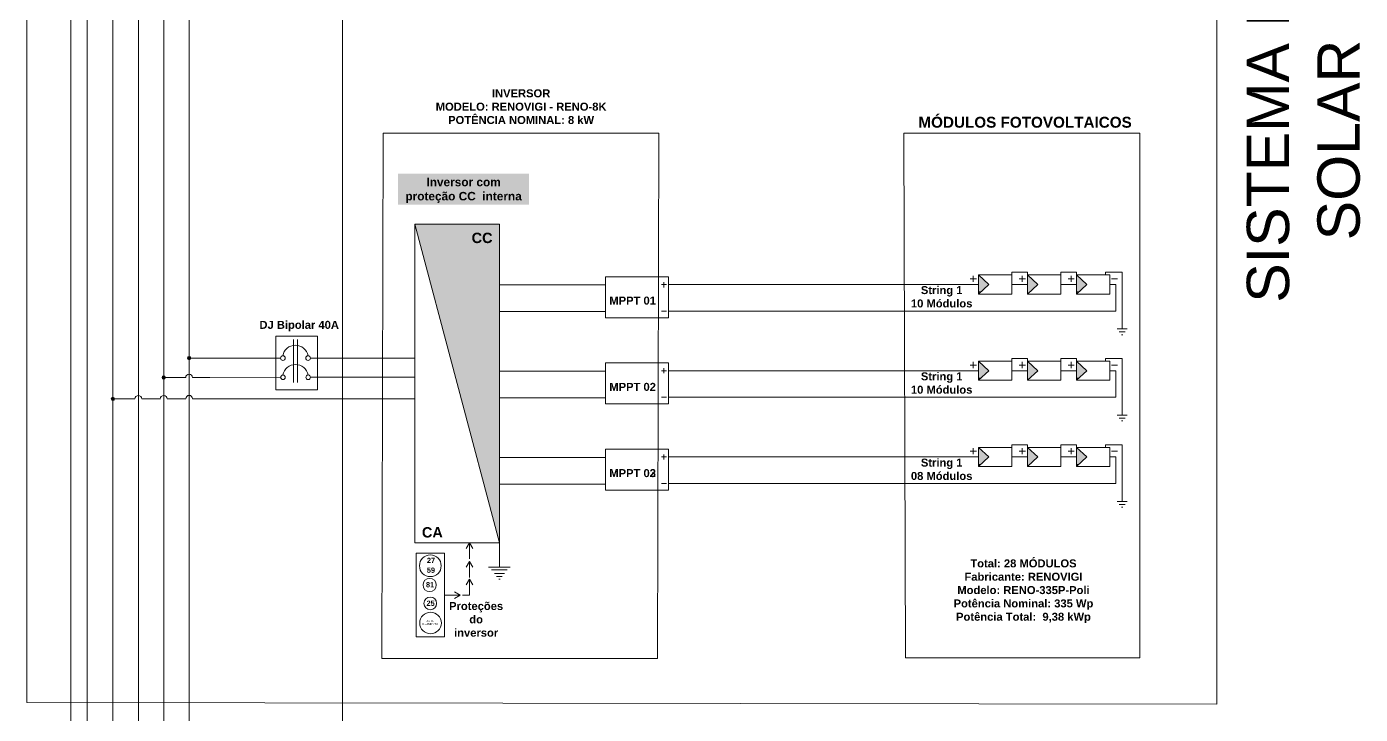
# Model space of a CAD drawing. Header units: millimetres. Extents: x 3949 to 5923, y -1989 to -943.
# Drawn here: x 5155.6 to 5234.3, y -1874.1 to -1833.5 of the extents above; entities that cross this region are included whole.
import ezdxf

# ---------------------------------------------------------------- set-up
doc = ezdxf.new("R2010")
doc.units = ezdxf.units.MM
doc.linetypes.add('ACAD_ISO03W100', pattern=[30, 12, -18])
doc.layers.add('DESENHO', color=7, linetype='Continuous', lineweight=0)
doc.styles.add('Annotative', font='arial.ttf')
doc.styles.add('PDF Arial', font='arial.ttf')
doc.styles.get("Standard").update_dxf_attribs({"font": 'arial.ttf'})
pattern_1 = [(0, (1346.292, -2428.9236), (0, 6.985), [5.08, -1.905]), (90, (1346.292, -2428.9236), (-6.985, 4e-16), [5.08, -1.905])]
pattern_2 = [(0, (1346.292, -2434.0155), (0, 6.985), [5.08, -1.905]), (90, (1346.292, -2434.0155), (-6.985, 4e-16), [5.08, -1.905])]
pattern_3 = [(0, (1346.292, -2439.107), (0, 6.985), [5.08, -1.905]), (90, (1346.292, -2439.107), (-6.985, 4e-16), [5.08, -1.905])]

msp = doc.modelspace()

# ---------------------------------------------------------------- hatches: boundary and pattern name
at = {"layer": 'DESENHO', "lineweight": 0}
h = msp.add_hatch(color=256, dxfattribs=at)
h.dxf.hatch_style = 1
h.paths.add_polyline_path([(5183.526, -1845.151), (5178.534, -1845.151), (5183.526, -1863.975)])
h.paths.add_polyline_path([(5181.777, -1846.61), (5183.318, -1846.61), (5183.318, -1845.348), (5181.777, -1845.348)], flags=24)
h = msp.add_hatch(color=256, dxfattribs=at)
h.dxf.hatch_style = 1
h.paths.add_polyline_path([(5183.526, -1845.151), (5178.534, -1845.151), (5183.526, -1863.975)])
h.paths.add_polyline_path([(5181.777, -1846.61), (5183.318, -1846.61), (5183.318, -1845.348), (5181.777, -1845.348)], flags=24)
h = msp.add_hatch(dxfattribs=at)
h.set_pattern_fill('ANGLE')
h.set_pattern_definition(pattern_1)
h.paths.add_polyline_path([(5217.579, -1849.283), (5218.205, -1848.72), (5217.579, -1848.157)])
h.paths.add_polyline_path([(5214.7, -1849.283), (5215.311, -1848.72), (5214.7, -1848.157)])
h.paths.add_polyline_path([(5211.806, -1849.283), (5212.417, -1848.72), (5211.806, -1848.157)])
h = msp.add_hatch(color=7, dxfattribs=at)
h.dxf.hatch_style = 1
h.paths.add_polyline_path([(5211.806, -1849.283), (5212.417, -1848.72), (5211.806, -1848.157)])
h.paths.add_polyline_path([(5214.7, -1849.283), (5215.311, -1848.72), (5214.7, -1848.157)])
h.paths.add_polyline_path([(5217.579, -1849.283), (5218.205, -1848.72), (5217.579, -1848.157)])
h = msp.add_hatch(dxfattribs=at)
h.set_pattern_fill('ANGLE')
h.set_pattern_definition(pattern_1)
h.paths.add_polyline_path([(5217.579, -1849.283), (5218.205, -1848.72), (5217.579, -1848.157)])
h.paths.add_polyline_path([(5214.7, -1849.283), (5215.311, -1848.72), (5214.7, -1848.157)])
h.paths.add_polyline_path([(5211.806, -1849.283), (5212.417, -1848.72), (5211.806, -1848.157)])
h = msp.add_hatch(color=7, dxfattribs=at)
h.dxf.hatch_style = 1
h.paths.add_polyline_path([(5211.806, -1849.283), (5212.417, -1848.72), (5211.806, -1848.157)])
h.paths.add_polyline_path([(5214.7, -1849.283), (5215.311, -1848.72), (5214.7, -1848.157)])
h.paths.add_polyline_path([(5217.579, -1849.283), (5218.205, -1848.72), (5217.579, -1848.157)])
h = msp.add_hatch(color=256, dxfattribs=at)
h.dxf.hatch_style = 1
h.paths.add_polyline_path([(5165.315, -1853.068, 1), (5165.117, -1853.068, 1)])
h = msp.add_hatch(dxfattribs=at)
h.set_pattern_fill('ANGLE')
h.set_pattern_definition(pattern_2)
h.paths.add_polyline_path([(5217.579, -1854.375), (5218.205, -1853.812), (5217.579, -1853.249)])
h.paths.add_polyline_path([(5214.7, -1854.375), (5215.311, -1853.812), (5214.7, -1853.249)])
h.paths.add_polyline_path([(5211.806, -1854.375), (5212.417, -1853.812), (5211.806, -1853.249)])
h = msp.add_hatch(color=7, dxfattribs=at)
h.dxf.hatch_style = 1
h.paths.add_polyline_path([(5211.806, -1854.375), (5212.417, -1853.812), (5211.806, -1853.249)])
h.paths.add_polyline_path([(5214.7, -1854.375), (5215.311, -1853.812), (5214.7, -1853.249)])
h.paths.add_polyline_path([(5217.579, -1854.375), (5218.205, -1853.812), (5217.579, -1853.249)])
h = msp.add_hatch(dxfattribs=at)
h.set_pattern_fill('ANGLE')
h.set_pattern_definition(pattern_2)
h.paths.add_polyline_path([(5217.579, -1854.375), (5218.205, -1853.812), (5217.579, -1853.249)])
h.paths.add_polyline_path([(5214.7, -1854.375), (5215.311, -1853.812), (5214.7, -1853.249)])
h.paths.add_polyline_path([(5211.806, -1854.375), (5212.417, -1853.812), (5211.806, -1853.249)])
h = msp.add_hatch(color=7, dxfattribs=at)
h.dxf.hatch_style = 1
h.paths.add_polyline_path([(5211.806, -1854.375), (5212.417, -1853.812), (5211.806, -1853.249)])
h.paths.add_polyline_path([(5214.7, -1854.375), (5215.311, -1853.812), (5214.7, -1853.249)])
h.paths.add_polyline_path([(5217.579, -1854.375), (5218.205, -1853.812), (5217.579, -1853.249)])
h = msp.add_hatch(color=256, dxfattribs=at)
h.dxf.hatch_style = 1
h.paths.add_polyline_path([(5163.812, -1854.211, 1), (5163.613, -1854.211, 1)])
h = msp.add_hatch(color=3, dxfattribs=at)
h.dxf.hatch_style = 1
h.paths.add_polyline_path([(5160.816, -1855.476, 1), (5160.617, -1855.476, 1)])
h = msp.add_hatch(dxfattribs=at)
h.set_pattern_fill('ANGLE')
h.set_pattern_definition(pattern_3)
h.paths.add_polyline_path([(5217.579, -1859.467), (5218.205, -1858.903), (5217.579, -1858.34)])
h.paths.add_polyline_path([(5214.7, -1859.467), (5215.311, -1858.903), (5214.7, -1858.34)])
h.paths.add_polyline_path([(5211.806, -1859.467), (5212.417, -1858.903), (5211.806, -1858.34)])
h = msp.add_hatch(color=7, dxfattribs=at)
h.dxf.hatch_style = 1
h.paths.add_polyline_path([(5211.806, -1859.467), (5212.417, -1858.903), (5211.806, -1858.34)])
h.paths.add_polyline_path([(5214.7, -1859.467), (5215.311, -1858.903), (5214.7, -1858.34)])
h.paths.add_polyline_path([(5217.579, -1859.467), (5218.205, -1858.903), (5217.579, -1858.34)])
h = msp.add_hatch(dxfattribs=at)
h.set_pattern_fill('ANGLE')
h.set_pattern_definition(pattern_3)
h.paths.add_polyline_path([(5217.579, -1859.467), (5218.205, -1858.903), (5217.579, -1858.34)])
h.paths.add_polyline_path([(5214.7, -1859.467), (5215.311, -1858.903), (5214.7, -1858.34)])
h.paths.add_polyline_path([(5211.806, -1859.467), (5212.417, -1858.903), (5211.806, -1858.34)])
h = msp.add_hatch(color=7, dxfattribs=at)
h.dxf.hatch_style = 1
h.paths.add_polyline_path([(5211.806, -1859.467), (5212.417, -1858.903), (5211.806, -1858.34)])
h.paths.add_polyline_path([(5214.7, -1859.467), (5215.311, -1858.903), (5214.7, -1858.34)])
h.paths.add_polyline_path([(5217.579, -1859.467), (5218.205, -1858.903), (5217.579, -1858.34)])

# ---------------------------------------------------------------- linework, layer by layer
for p, q in [((5162.216, -1777.757, -330.515), (5162.216, -1962.854, -330.515)), ((5163.716, -1778.956, -330.515), (5163.716, -1962.854, -330.515)), ((5165.216, -1780.092, -330.515), (5165.216, -1962.854, -330.515)), ((5213.762, -1848.72, -330.515), (5214.7, -1848.72, -330.515)), ((5213.762, -1848.72, -330.515), (5214.7, -1848.72, -330.515)), ((5216.656, -1848.72, -330.515), (5217.579, -1848.72, -330.515)), ((5216.656, -1848.72, -330.515), (5217.579, -1848.72, -330.515)), ((5219.55, -1848.72, -330.515), (5219.911, -1848.72, -330.515)), ((5219.911, -1848.72, -330.515), (5219.55, -1848.72, -330.515)), ((5219.55, -1848.72, -330.515), (5219.911, -1848.72, -330.515)), ((5219.911, -1848.72, -330.515), (5219.55, -1848.72, -330.515)), ((5219.911, -1848.72, -330.515), (5219.911, -1850.29, -330.515)), ((5219.911, -1848.72, -330.515), (5219.911, -1850.29, -330.515)), ((5189.783, -1850.319, -330.515), (5183.526, -1850.317, -330.515)), ((5189.783, -1850.319, -330.515), (5183.526, -1850.317, -330.515)), ((5193.515, -1850.29, -330.515), (5219.911, -1850.29, -330.515)), ((5193.515, -1850.29, -330.515), (5219.911, -1850.29, -330.515)), ((5171.373, -1854.497, -330.515), (5171.373, -1851.965, -330.515)), ((5171.602, -1854.497, -330.515), (5171.602, -1851.965, -330.515)), ((5166.438, -1853.063, -330.515), (5170.612, -1853.063, -330.515)), ((5172.372, -1853.063, -330.515), (5178.534, -1853.063, -330.515)), ((5163.812, -1854.211, -330.515), (5163.712, -1854.211, -330.515)), ((5166.436, -1854.211, -330.515), (5170.617, -1854.2, -330.515)), ((5172.377, -1854.2, -330.515), (5178.534, -1854.2, -330.515)), ((5213.762, -1853.812, -330.515), (5214.7, -1853.812, -330.515)), ((5213.762, -1853.812, -330.515), (5214.7, -1853.812, -330.515)), ((5216.656, -1853.812, -330.515), (5217.579, -1853.812, -330.515)), ((5216.656, -1853.812, -330.515), (5217.579, -1853.812, -330.515)), ((5219.55, -1853.812, -330.515), (5219.911, -1853.812, -330.515)), ((5219.911, -1853.812, -330.515), (5219.55, -1853.812, -330.515)), ((5219.55, -1853.812, -330.515), (5219.911, -1853.812, -330.515)), ((5219.911, -1853.812, -330.515), (5219.55, -1853.812, -330.515)), ((5219.911, -1853.812, -330.515), (5219.911, -1855.382, -330.515)), ((5219.911, -1853.812, -330.515), (5219.911, -1855.382, -330.515)), ((5189.783, -1855.41, -330.515), (5183.526, -1855.408, -330.515)), ((5189.783, -1855.41, -330.515), (5183.526, -1855.408, -330.515)), ((5193.515, -1855.382, -330.515), (5219.911, -1855.382, -330.515)), ((5193.515, -1855.382, -330.515), (5219.911, -1855.382, -330.515)), ((5213.762, -1858.903, -330.515), (5214.7, -1858.903, -330.515)), ((5213.762, -1858.903, -330.515), (5214.7, -1858.903, -330.515)), ((5216.656, -1858.903, -330.515), (5217.579, -1858.903, -330.515)), ((5216.656, -1858.903, -330.515), (5217.579, -1858.903, -330.515)), ((5219.55, -1858.903, -330.515), (5219.911, -1858.903, -330.515)), ((5219.911, -1858.903, -330.515), (5219.55, -1858.903, -330.515)), ((5219.55, -1858.903, -330.515), (5219.911, -1858.903, -330.515)), ((5219.911, -1858.903, -330.515), (5219.55, -1858.903, -330.515)), ((5219.911, -1858.903, -330.515), (5219.911, -1860.474, -330.515)), ((5219.911, -1858.903, -330.515), (5219.911, -1860.474, -330.515)), ((5189.783, -1860.502, -330.515), (5183.526, -1860.5, -330.515)), ((5189.783, -1860.502, -330.515), (5183.526, -1860.5, -330.515)), ((5193.515, -1860.474, -330.515), (5219.911, -1860.474, -330.515)), ((5193.515, -1860.474, -330.515), (5219.911, -1860.474, -330.515)), ((5181.756, -1863.975, -330.515), (5181.562, -1864.311, -330.515)), ((5181.756, -1864.914, -330.515), (5181.756, -1863.975, -330.515)), ((5181.756, -1863.975, -330.515), (5181.95, -1864.311, -330.515)), ((5181.756, -1865.075, -330.515), (5181.562, -1865.411, -330.515)), ((5181.756, -1866.014, -330.515), (5181.756, -1865.075, -330.515)), ((5181.756, -1865.075, -330.515), (5181.95, -1865.411, -330.515)), ((5181.756, -1866.116, -330.515), (5181.562, -1866.452, -330.515)), ((5181.756, -1867.056, -330.515), (5181.756, -1866.116, -330.515)), ((5181.756, -1866.116, -330.515), (5181.95, -1866.452, -330.515)), ((5180.28, -1867.056, -330.515), (5180.28, -1867.056, -330.515)), ((5180.28, -1867.056, -330.515), (5181.219, -1867.056, -330.515)), ((5181.219, -1867.056, -330.515), (5180.883, -1866.862, -330.515)), ((5181.219, -1867.056, -330.515), (5180.883, -1867.25, -330.515)), ((5181.756, -1867.056, -330.515), (5181.346, -1867.056, -330.515))]:
    msp.add_line(p, q, dxfattribs=at)
at = {"layer": 'DESENHO', "color": 3, "lineweight": 0}
for p, q in [((5160.717, -1783.161), (5160.717, -1962.854, -1716.446)), ((5220.239, -1851.685, -330.515), (5220.324, -1851.685, -330.515)), ((5220.239, -1851.685, -330.515), (5220.324, -1851.685, -330.515)), ((5162.018, -1855.471, -330.515), (5160.717, -1855.476, -912.945)), ((5163.514, -1855.471, -330.515), (5162.415, -1855.476, -912.945)), ((5163.911, -1855.471, -330.515), (5165.014, -1855.466, -330.515)), ((5165.411, -1855.466, -330.515), (5178.534, -1855.466, -330.515)), ((5220.239, -1856.777, -330.515), (5220.324, -1856.777, -330.515)), ((5220.239, -1856.777, -330.515), (5220.324, -1856.777, -330.515)), ((5220.239, -1861.868, -330.515), (5220.324, -1861.868, -330.515)), ((5220.239, -1861.868, -330.515), (5220.324, -1861.868, -330.515)), ((5183.526, -1865.399, -330.515), (5183.526, -1863.975, -330.515)), ((5183.483, -1866.121, -330.515), (5183.568, -1866.121, -330.515))]:
    msp.add_line(p, q, dxfattribs=at)
at = {"layer": 'DESENHO', "color": 5, "lineweight": 0}
msp.add_line((5159.2, -1789.248), (5159.2, -1907.024, -4305.417), dxfattribs=at)
at = {"layer": 'DESENHO', "color": 1, "lineweight": 0}
for p, q in [((5189.783, -1848.748, -330.515), (5183.526, -1848.746, -330.515)), ((5189.783, -1848.748, -330.515), (5183.526, -1848.746, -330.515)), ((5193.509, -1848.72, -330.515), (5211.806, -1848.72, -330.515)), ((5193.509, -1848.72, -330.515), (5211.806, -1848.72, -330.515)), ((5189.783, -1853.84, -330.515), (5183.526, -1853.838, -330.515)), ((5189.783, -1853.84, -330.515), (5183.526, -1853.838, -330.515)), ((5193.509, -1853.812, -330.515), (5211.806, -1853.812, -330.515)), ((5193.509, -1853.812, -330.515), (5211.806, -1853.812, -330.515)), ((5189.783, -1858.932, -330.515), (5183.526, -1858.929, -330.515)), ((5189.783, -1858.932, -330.515), (5183.526, -1858.929, -330.515)), ((5193.509, -1858.903, -330.515), (5211.806, -1858.903, -330.515)), ((5193.509, -1858.903, -330.515), (5211.806, -1858.903, -330.515))]:
    msp.add_line(p, q, dxfattribs=at)
at = {"layer": 'DESENHO'}
for p, q in [((5166.438, -1853.063, -330.515), (5165.135, -1853.068, -330.515)), ((5165.411, -1854.21, -330.515), (5166.436, -1854.211, -330.515))]:
    msp.add_line(p, q, dxfattribs=at)
at = {"layer": 'DESENHO', "linetype": 'ACAD_ISO03W100', "lineweight": 0}
msp.add_line((5163.712, -1854.211, -330.515), (5165.013, -1854.211, -330.515), dxfattribs=at)
at = {"layer": 'DESENHO', "color": 11, "true_color": 0xf27172}
msp.add_lwpolyline([(5155.625, -1789.767), (5225.862, -1789.869), (5225.862, -1873.499), (5155.625, -1873.397)], close=True, dxfattribs=at)
at = {"layer": 'DESENHO'}
msp.add_lwpolyline([(5174.269, -1797.908), (5158.227, -1797.908), (5158.227, -1962.854), (5174.269, -1962.854)], close=True, dxfattribs=at)
at = {"layer": 'DESENHO', "lineweight": 0, "elevation": -330.515}
for points in [[(5192.867, -1870.799), (5176.595, -1870.799), (5176.67, -1839.785), (5192.942, -1839.785)], [(5192.867, -1870.799), (5176.595, -1870.799), (5176.67, -1839.785), (5192.942, -1839.785)], [(5221.328, -1839.785), (5207.403, -1839.785), (5207.496, -1870.766), (5221.328, -1870.766)], [(5221.328, -1839.785), (5207.403, -1839.785), (5207.496, -1870.766), (5221.328, -1870.766)], [(5183.526, -1845.151), (5178.534, -1845.151), (5178.534, -1863.975), (5183.526, -1863.975)], [(5183.526, -1845.151), (5178.534, -1845.151), (5178.534, -1863.975), (5183.526, -1863.975)], [(5213.762, -1849.283), (5211.806, -1849.283), (5211.806, -1848.157), (5213.762, -1848.157)], [(5213.762, -1849.283), (5211.806, -1849.283), (5211.806, -1848.157), (5213.762, -1848.157)], [(5216.656, -1849.283), (5214.7, -1849.283), (5214.7, -1848.157), (5216.656, -1848.157)], [(5216.656, -1849.283), (5214.7, -1849.283), (5214.7, -1848.157), (5216.656, -1848.157)], [(5219.55, -1849.283), (5217.579, -1849.283), (5217.579, -1848.157), (5219.55, -1848.157)], [(5219.55, -1849.283), (5217.579, -1849.283), (5217.579, -1848.157), (5219.55, -1848.157)], [(5193.509, -1848.264), (5189.783, -1848.264), (5189.783, -1850.682), (5193.509, -1850.682)], [(5193.509, -1848.264), (5189.783, -1848.264), (5189.783, -1850.682), (5193.509, -1850.682)], [(5193.509, -1853.355), (5189.783, -1853.355), (5189.783, -1855.773), (5193.509, -1855.773)], [(5193.509, -1853.355), (5189.783, -1853.355), (5189.783, -1855.773), (5193.509, -1855.773)], [(5213.762, -1854.375), (5211.806, -1854.375), (5211.806, -1853.249), (5213.762, -1853.249)], [(5213.762, -1854.375), (5211.806, -1854.375), (5211.806, -1853.249), (5213.762, -1853.249)], [(5216.656, -1854.375), (5214.7, -1854.375), (5214.7, -1853.249), (5216.656, -1853.249)], [(5216.656, -1854.375), (5214.7, -1854.375), (5214.7, -1853.249), (5216.656, -1853.249)], [(5219.55, -1854.375), (5217.579, -1854.375), (5217.579, -1853.249), (5219.55, -1853.249)], [(5219.55, -1854.375), (5217.579, -1854.375), (5217.579, -1853.249), (5219.55, -1853.249)], [(5213.762, -1859.467), (5211.806, -1859.467), (5211.806, -1858.34), (5213.762, -1858.34)], [(5213.762, -1859.467), (5211.806, -1859.467), (5211.806, -1858.34), (5213.762, -1858.34)], [(5216.656, -1859.467), (5214.7, -1859.467), (5214.7, -1858.34), (5216.656, -1858.34)], [(5216.656, -1859.467), (5214.7, -1859.467), (5214.7, -1858.34), (5216.656, -1858.34)], [(5219.55, -1859.467), (5217.579, -1859.467), (5217.579, -1858.34), (5219.55, -1858.34)], [(5219.55, -1859.467), (5217.579, -1859.467), (5217.579, -1858.34), (5219.55, -1858.34)], [(5193.509, -1858.447), (5189.783, -1858.447), (5189.783, -1860.865), (5193.509, -1860.865)], [(5193.509, -1858.447), (5189.783, -1858.447), (5189.783, -1860.865), (5193.509, -1860.865)], [(5180.28, -1864.589), (5178.611, -1864.589), (5178.611, -1869.517), (5180.28, -1869.517)]]:
    msp.add_lwpolyline(points, close=True, dxfattribs=at)
for points in [[(5183.526, -1863.975), (5178.534, -1845.151), (5178.534, -1863.975)], [(5183.526, -1863.975), (5178.534, -1845.151), (5178.534, -1863.975)], [(5211.806, -1849.283), (5212.417, -1848.72), (5211.806, -1848.157)], [(5211.806, -1849.283), (5212.417, -1848.72), (5211.806, -1848.157)], [(5214.7, -1849.283), (5215.311, -1848.72), (5214.7, -1848.157)], [(5214.7, -1849.283), (5215.311, -1848.72), (5214.7, -1848.157)], [(5217.579, -1849.283), (5218.205, -1848.72), (5217.579, -1848.157)], [(5217.579, -1849.283), (5218.205, -1848.72), (5217.579, -1848.157)], [(5211.316, -1848.382), (5211.676, -1848.382)], [(5211.316, -1848.382), (5211.676, -1848.382)], [(5211.496, -1848.202), (5211.496, -1848.562)], [(5211.496, -1848.202), (5211.496, -1848.562)], [(5213.762, -1848.72), (5214.7, -1848.72)], [(5213.762, -1848.72), (5214.7, -1848.72)], [(5214.21, -1848.382), (5214.57, -1848.382)], [(5214.21, -1848.382), (5214.57, -1848.382)], [(5214.39, -1848.202), (5214.39, -1848.562)], [(5214.39, -1848.202), (5214.39, -1848.562)], [(5216.656, -1848.72), (5217.579, -1848.72)], [(5216.656, -1848.72), (5217.579, -1848.72)], [(5217.088, -1848.382), (5217.449, -1848.382)], [(5217.088, -1848.382), (5217.449, -1848.382)], [(5217.268, -1848.202), (5217.268, -1848.562)], [(5217.268, -1848.202), (5217.268, -1848.562)], [(5219.655, -1848.382), (5220.015, -1848.382)], [(5219.655, -1848.382), (5220.015, -1848.382)], [(5193.381, -1850.29), (5193.084, -1850.29)], [(5193.381, -1850.29), (5193.084, -1850.29)], [(5211.316, -1853.474), (5211.676, -1853.474)], [(5211.316, -1853.474), (5211.676, -1853.474)], [(5211.496, -1853.294), (5211.496, -1853.654)], [(5211.496, -1853.294), (5211.496, -1853.654)], [(5211.806, -1854.375), (5212.417, -1853.812), (5211.806, -1853.249)], [(5211.806, -1854.375), (5212.417, -1853.812), (5211.806, -1853.249)], [(5214.21, -1853.474), (5214.57, -1853.474)], [(5214.21, -1853.474), (5214.57, -1853.474)], [(5214.39, -1853.294), (5214.39, -1853.654)], [(5214.39, -1853.294), (5214.39, -1853.654)], [(5214.7, -1854.375), (5215.311, -1853.812), (5214.7, -1853.249)], [(5214.7, -1854.375), (5215.311, -1853.812), (5214.7, -1853.249)], [(5217.088, -1853.474), (5217.449, -1853.474)], [(5217.088, -1853.474), (5217.449, -1853.474)], [(5217.268, -1853.294), (5217.268, -1853.654)], [(5217.268, -1853.294), (5217.268, -1853.654)], [(5217.579, -1854.375), (5218.205, -1853.812), (5217.579, -1853.249)], [(5217.579, -1854.375), (5218.205, -1853.812), (5217.579, -1853.249)], [(5219.655, -1853.474), (5220.015, -1853.474)], [(5219.655, -1853.474), (5220.015, -1853.474)], [(5213.762, -1853.812), (5214.7, -1853.812)], [(5213.762, -1853.812), (5214.7, -1853.812)], [(5216.656, -1853.812), (5217.579, -1853.812)], [(5216.656, -1853.812), (5217.579, -1853.812)], [(5193.381, -1855.382), (5193.084, -1855.382)], [(5193.381, -1855.382), (5193.084, -1855.382)], [(5211.496, -1858.385), (5211.496, -1858.746)], [(5211.496, -1858.385), (5211.496, -1858.746)], [(5211.806, -1859.467), (5212.417, -1858.903), (5211.806, -1858.34)], [(5211.806, -1859.467), (5212.417, -1858.903), (5211.806, -1858.34)], [(5214.39, -1858.385), (5214.39, -1858.746)], [(5214.39, -1858.385), (5214.39, -1858.746)], [(5214.7, -1859.467), (5215.311, -1858.903), (5214.7, -1858.34)], [(5214.7, -1859.467), (5215.311, -1858.903), (5214.7, -1858.34)], [(5217.268, -1858.385), (5217.268, -1858.746)], [(5217.268, -1858.385), (5217.268, -1858.746)], [(5217.579, -1859.467), (5218.205, -1858.903), (5217.579, -1858.34)], [(5217.579, -1859.467), (5218.205, -1858.903), (5217.579, -1858.34)], [(5211.316, -1858.566), (5211.676, -1858.566)], [(5211.316, -1858.566), (5211.676, -1858.566)], [(5213.762, -1858.903), (5214.7, -1858.903)], [(5213.762, -1858.903), (5214.7, -1858.903)], [(5214.21, -1858.566), (5214.57, -1858.566)], [(5214.21, -1858.566), (5214.57, -1858.566)], [(5216.656, -1858.903), (5217.579, -1858.903)], [(5216.656, -1858.903), (5217.579, -1858.903)], [(5217.088, -1858.566), (5217.449, -1858.566)], [(5217.088, -1858.566), (5217.449, -1858.566)], [(5219.655, -1858.566), (5220.015, -1858.566)], [(5219.655, -1858.566), (5220.015, -1858.566)], [(5193.381, -1860.474), (5193.084, -1860.474)], [(5193.381, -1860.474), (5193.084, -1860.474)]]:
    msp.add_lwpolyline(points, dxfattribs=at)
at = {"layer": 'DESENHO', "color": 3, "lineweight": 0, "elevation": -330.515}
for points in [[(5214.7, -1848.157), (5214.7, -1848), (5213.762, -1848), (5213.762, -1848.157)], [(5214.7, -1848.157), (5214.7, -1848), (5213.762, -1848), (5213.762, -1848.157)], [(5217.579, -1848.157), (5217.579, -1848), (5216.656, -1848), (5216.656, -1848.157)], [(5217.579, -1848.157), (5217.579, -1848), (5216.656, -1848), (5216.656, -1848.157)], [(5219.303, -1848), (5219.303, -1848), (5220.281, -1848), (5220.281, -1851.345)], [(5219.303, -1848), (5219.303, -1848), (5219.303, -1848), (5219.303, -1848.157)], [(5219.303, -1848), (5219.303, -1848), (5220.281, -1848), (5220.281, -1851.345)], [(5219.303, -1848), (5219.303, -1848), (5219.303, -1848), (5219.303, -1848.157)], [(5219.984, -1851.345), (5220.281, -1851.345), (5220.578, -1851.345)], [(5219.984, -1851.345), (5220.281, -1851.345), (5220.578, -1851.345)], [(5220.111, -1851.515), (5220.281, -1851.515), (5220.451, -1851.515)], [(5220.111, -1851.515), (5220.281, -1851.515), (5220.451, -1851.515)], [(5214.7, -1853.249), (5214.7, -1853.092), (5213.762, -1853.092), (5213.762, -1853.249)], [(5214.7, -1853.249), (5214.7, -1853.092), (5213.762, -1853.092), (5213.762, -1853.249)], [(5217.579, -1853.249), (5217.579, -1853.092), (5216.656, -1853.092), (5216.656, -1853.249)], [(5217.579, -1853.249), (5217.579, -1853.092), (5216.656, -1853.092), (5216.656, -1853.249)], [(5219.303, -1853.092), (5219.303, -1853.092), (5220.281, -1853.092), (5220.281, -1856.437)], [(5219.303, -1853.092), (5219.303, -1853.092), (5219.303, -1853.092), (5219.303, -1853.249)], [(5219.303, -1853.092), (5219.303, -1853.092), (5220.281, -1853.092), (5220.281, -1856.437)], [(5219.303, -1853.092), (5219.303, -1853.092), (5219.303, -1853.092), (5219.303, -1853.249)], [(5219.984, -1856.437), (5220.281, -1856.437), (5220.578, -1856.437)], [(5219.984, -1856.437), (5220.281, -1856.437), (5220.578, -1856.437)], [(5220.111, -1856.607), (5220.281, -1856.607), (5220.451, -1856.607)], [(5220.111, -1856.607), (5220.281, -1856.607), (5220.451, -1856.607)], [(5214.7, -1858.34), (5214.7, -1858.184), (5213.762, -1858.184), (5213.762, -1858.34)], [(5214.7, -1858.34), (5214.7, -1858.184), (5213.762, -1858.184), (5213.762, -1858.34)], [(5217.579, -1858.34), (5217.579, -1858.184), (5216.656, -1858.184), (5216.656, -1858.34)], [(5217.579, -1858.34), (5217.579, -1858.184), (5216.656, -1858.184), (5216.656, -1858.34)], [(5219.303, -1858.184), (5219.303, -1858.184), (5220.281, -1858.184), (5220.281, -1861.529)], [(5219.303, -1858.184), (5219.303, -1858.184), (5219.303, -1858.184), (5219.303, -1858.34)], [(5219.303, -1858.184), (5219.303, -1858.184), (5220.281, -1858.184), (5220.281, -1861.529)], [(5219.303, -1858.184), (5219.303, -1858.184), (5219.303, -1858.184), (5219.303, -1858.34)], [(5219.984, -1861.529), (5220.281, -1861.529), (5220.578, -1861.529)], [(5219.984, -1861.529), (5220.281, -1861.529), (5220.578, -1861.529)], [(5220.111, -1861.698), (5220.281, -1861.698), (5220.451, -1861.698)], [(5220.111, -1861.698), (5220.281, -1861.698), (5220.451, -1861.698)], [(5184.162, -1865.399), (5182.889, -1865.399)], [(5183.059, -1865.569), (5183.526, -1865.569), (5183.993, -1865.569)], [(5183.229, -1865.781), (5183.526, -1865.781), (5183.823, -1865.781)], [(5183.356, -1865.951), (5183.526, -1865.951), (5183.695, -1865.951)]]:
    msp.add_lwpolyline(points, dxfattribs=at)
at = {"layer": 'DESENHO', "color": 1, "lineweight": 0, "elevation": -330.515}
for points in [[(5193.381, -1848.72), (5193.084, -1848.72)], [(5193.381, -1848.72), (5193.084, -1848.72)], [(5193.233, -1848.89), (5193.233, -1848.593)], [(5193.233, -1848.89), (5193.233, -1848.593)], [(5193.233, -1853.96), (5193.233, -1853.663)], [(5193.233, -1853.96), (5193.233, -1853.663)], [(5193.381, -1853.811), (5193.084, -1853.811)], [(5193.381, -1853.811), (5193.084, -1853.811)], [(5193.381, -1858.903), (5193.084, -1858.903)], [(5193.381, -1858.903), (5193.084, -1858.903)], [(5193.233, -1859.052), (5193.233, -1858.755)], [(5193.233, -1859.052), (5193.233, -1858.755)]]:
    msp.add_lwpolyline(points, dxfattribs=at)
at = {"layer": 'DESENHO', "elevation": -330.515}
msp.add_lwpolyline([(5170.327, -1851.772), (5172.793, -1851.772), (5172.793, -1854.935), (5170.327, -1854.935)], close=True, dxfattribs=at)
at = {"layer": 'DESENHO', "lineweight": 0}
for centre, radius in [((5165.216, -1853.068, -330.515), 0.0994), ((5170.749, -1853.063, -330.515), 0.137), ((5172.235, -1853.063, -330.515), 0.137), ((5163.712, -1854.211, -330.515), 0.0994), ((5170.754, -1854.2, -330.515), 0.137), ((5172.24, -1854.2, -330.515), 0.137), ((5179.45, -1865.325, -330.515), 0.641), ((5179.41, -1866.458, -330.515), 0.392), ((5179.445, -1867.546, -330.515), 0.372), ((5179.464, -1868.703, -330.515), 0.639)]:
    msp.add_circle(centre, radius, dxfattribs=at)
at = {"layer": 'DESENHO', "color": 3, "lineweight": 0}
msp.add_circle((5160.717, -1855.476, -912.945), 0.0994, dxfattribs=at)
at = {"layer": 'DESENHO', "lineweight": 0}
for centre, radius, start, end in [((5171.486, -1853.071, -330.515), 0.763, 10.93582, 169.09877), ((5171.492, -1854.207, -330.515), 0.763, 10.93582, 169.09877), ((5165.212, -1854.21, -330.515), 0.199, 0, 180)]:
    msp.add_arc(centre, radius, start, end, dxfattribs=at)
at = {"layer": 'DESENHO', "color": 3, "lineweight": 0}
for centre in [(5162.216, -1855.471, -330.515), (5163.712, -1855.471, -330.515), (5165.213, -1855.466, -330.515)]:
    msp.add_arc(centre, 0.199, 0, 180, dxfattribs=at)

# ---------------------------------------------------------------- texts
at = {"layer": 'DESENHO', "color": 11, "true_color": 0xf27172, "insert": (5227.636, -1850.458), "char_height": 2.5, "attachment_point": 1, "rotation": 90}
msp.add_mtext_dynamic_manual_height_columns('\\pxqc;SISTEMA DE GERAÇÃO SOLAR EXISTENTE', width=40.90104, gutter_width=12.5, heights=[9.147], dxfattribs=at)
at = {"layer": 'DESENHO', "lineweight": 0, "char_height": 0.47231, "attachment_point": 9}
for s, width, heights, insert, style in [('\\pxqc;{\\fArial|b1|i0|c0|p34;INVERSOR\\PMODELO: RENOVIGI - RENO-8K\\PPOTÊNCIA NOMINAL: 8 kW}', 16.27113, [5.762], (5192.943, -1839.255, -330.515), 'Annotative'), ('\\pxqc;{\\fArial|b1|i0|c0|p34;Proteções \\Pdo inversor}', 1.56579, [0], (5182.935, -1869.518, -330.515), 'PDF Arial')]:
    msp.add_mtext_dynamic_manual_height_columns(s, width=width, gutter_width=12.5, heights=heights, dxfattribs=dict(at, insert=insert, style=style))
at = {"layer": 'DESENHO', "lineweight": 0}
for s, insert, char_height, width, attachment_point, style in [('{\\fArial|b1|i0|c0|p34;MÓDULOS FOTOVOLTAICOS}', (5208.256, -1839.476, -330.515), 0.64396, 13.89124, 7, 'PDF Arial'), ('{\\fArial|b1|i0|c0|p34;MÓDULOS FOTOVOLTAICOS}', (5208.256, -1839.476, -330.515), 0.64396, 13.89124, 7, 'PDF Arial'), ('\\pxqc;{\\fArial|b1|i0|c0|p34;String 1\\P10 Módulos}', (5212.124, -1850.082, -330.515), 0.47231, 4.98963, 9, 'PDF Arial'), ('{\\fArial|b1|i0|c0|p34;MPPT 01}', (5192.764, -1849.915, -330.515), 0.47231, 4.98963, 9, 'PDF Arial'), ('{\\fArial|b1|i0|c0|p34;MPPT 01}', (5192.764, -1849.915, -330.515), 0.47231, 4.98963, 9, 'PDF Arial'), ('\\pxqc;{\\fArial|b1|i0|c0|p34;DJ Bipolar 40A}', (5174.02, -1851.482, -330.515), 0.47231, 4.62261, 9, 'PDF Arial'), ('\\pxqc;{\\fArial|b1|i0|c0|p34;String 1\\P10 Módulos}', (5212.124, -1855.174, -330.515), 0.47231, 4.98963, 9, 'PDF Arial'), ('{\\fArial|b1|i0|c0|p34;MPPT 02}', (5192.764, -1855.007, -330.515), 0.47231, 4.98963, 9, 'PDF Arial'), ('{\\fArial|b1|i0|c0|p34;MPPT 02}', (5192.764, -1855.007, -330.515), 0.47231, 4.98963, 9, 'PDF Arial'), ('\\pxqc;{\\fArial|b1|i0|c0|p34;String 1\\P08 Módulos}', (5212.124, -1860.265, -330.515), 0.47231, 4.98963, 9, 'PDF Arial'), ('{\\fArial|b1|i0|c0|p34;MPPT 03}', (5192.764, -1860.099, -330.515), 0.47231, 4.98963, 9, 'PDF Arial'), ('{\\fArial|b1|i0|c0|p34;MPPT 02}', (5192.764, -1860.099, -330.515), 0.47231, 4.98963, 9, 'PDF Arial'), ('\\pxqc,t12;{\\fArial|b1|i0|c0|p34;Total: 28 MÓDULOS \\P\\ptz;Fabricante: RENOVIGI \\PModelo: RENO-335P-Poli\\PPotência Nominal: 335 Wp\\PPotência Total:  9,38 kWp}', (5219.729, -1868.712, -330.515), 0.47231, 10.54272, 9, 'Annotative')]:
    msp.add_mtext(s, dxfattribs=dict(at, insert=insert, char_height=char_height, width=width, attachment_point=attachment_point, style=style))
at = {"layer": 'DESENHO', "insert": (5177.794, -1842.423, -330.515), "char_height": 0.5, "attachment_point": 1, "style": 'PDF Arial', "bg_fill": 1, "box_fill_scale": 1.5, "bg_fill_color": 1, "bg_fill_transparency": 0}
msp.add_mtext_dynamic_manual_height_columns('\\pxqc;{\\fArial|b1|i0|c0|p34;\\C255;\\c16777215;Inversor com proteção CC  interna}', width=7.23812, gutter_width=55.221, heights=[0], dxfattribs=at)
at = {"layer": 'DESENHO', "lineweight": 0, "char_height": 0.61217, "attachment_point": 9, "style": 'PDF Arial'}
for s, insert in [('{\\fArial|b1|i0|c0|p34;CC}', (5183.121, -1846.286, -330.515)), ('{\\fArial|b1|i0|c0|p34;CC}', (5183.121, -1846.286, -330.515)), ('{\\fArial|b1|i0|c0|p34;CA}', (5180.187, -1863.664, -330.515)), ('{\\fArial|b1|i0|c0|p34;CA}', (5180.187, -1863.664, -330.515))]:
    msp.add_mtext(s, dxfattribs=dict(at, insert=insert))
at = {"layer": 'DESENHO', "lineweight": 0, "char_height": 0.31036, "attachment_point": 3}
for s, width, heights, insert in [('\\pxql;{\\fArial|b1|i0|c0|p34;59}', 3.9314, [0.102], (5183.174, -1865.429, -330.515)), ('\\pxql;{\\fArial|b1|i0|c0|p34;27}', 3.9314, [0.102], (5183.179, -1864.851, -330.515)), ('\\pxql;{\\fArial|b1|i0|c0|p34;81}', 3.9314, [0.102], (5183.125, -1866.286, -330.515)), ('\\pxql;{\\fArial|b1|i0|c0|p34;25}', 3.9314, [0.102], (5183.157, -1867.381, -330.515)), ('\\pxqc;{\\H0.375x;ANTI-\\PILHAMENTO}', 1.94381, [0.999], (5180.407, -1868.518, -330.515))]:
    msp.add_mtext_dynamic_manual_height_columns(s, width=width, gutter_width=12.5, heights=heights, dxfattribs=dict(at, insert=insert))

doc.saveas('drawing.dxf')
